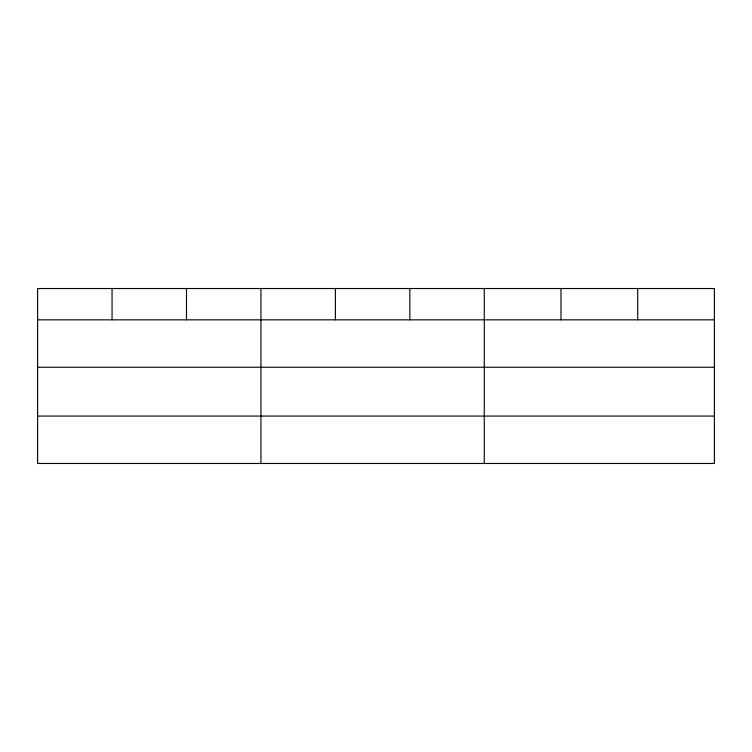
<?xml version="1.0" encoding="UTF-8"?>
<svg xmlns="http://www.w3.org/2000/svg" width="752" height="752" viewBox="0 0 752 752"><rect width="100%" height="100%" fill="white"/><g stroke="black" fill="none" stroke-linecap="round" stroke-linejoin="round"><path stroke-width="1.13" d="M37.6 319.835L714.4 319.835M37.6 367.239L714.4 367.239M37.6 416.072L714.4 416.072M637.696 288.524L637.696 319.835M560.992 288.524L560.992 319.835M484.288 288.524L484.288 463.476M409.84 288.524L409.84 319.835M335.392 288.524L335.392 319.835M260.944 288.524L260.944 463.476M186.496 288.524L186.496 319.835M112.048 288.524L112.048 319.835M714.4 288.524L37.6 288.524L37.6 463.476L714.4 463.476L714.4 288.524"/></g></svg>
